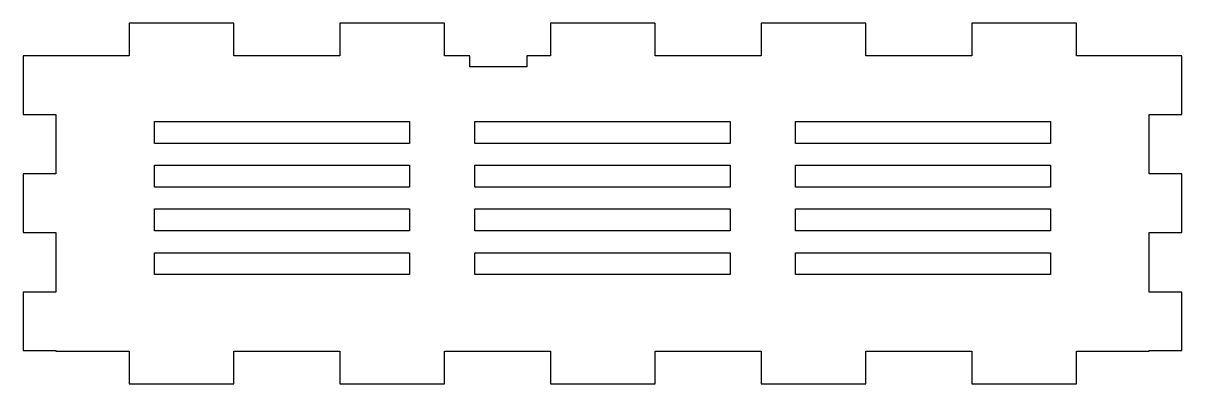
# Model space of a CAD drawing. Header units: metres. Extents: x 0 to 106, y -33 to 0.
import ezdxf

# ---------------------------------------------------------------- set-up
doc = ezdxf.new("R2010")
doc.units = ezdxf.units.M

msp = doc.modelspace()

# ---------------------------------------------------------------- linework, layer by layer
for p, q in [((19.2727, 0), (9.6854, 0)), ((9.6854, 0), (9.6854, -3)), ((19.2727, -3), (19.2727, 0)), ((38.5455, 0), (28.9581, 0)), ((28.9581, 0), (28.9581, -3)), ((38.5455, -3), (38.5455, 0)), ((57.8182, 0), (48.2308, 0)), ((48.2308, 0), (48.2308, -3)), ((57.8182, -3), (57.8182, 0)), ((77.0909, 0), (67.5035, 0)), ((67.5035, 0), (67.5035, -3)), ((77.0909, -3), (77.0909, 0)), ((96.3636, 0), (86.7763, 0)), ((86.7763, 0), (86.7763, -3)), ((96.3636, -3), (96.3636, 0)), ((9.6854, -3), (0, -3)), ((0, -3), (0, -8.351)), ((28.9581, -3), (19.2727, -3)), ((40.8636, -3), (38.5455, -3)), ((40.8636, -4), (40.8636, -3)), ((48.2308, -3), (46.0636, -3)), ((46.0636, -3), (46.0636, -4)), ((67.5035, -3), (57.8182, -3)), ((86.7763, -3), (77.0909, -3)), ((106, -3), (96.3636, -3)), ((106, -8.351), (106, -3)), ((46.0636, -4), (40.8636, -4)), ((0, -8.351), (3, -8.351)), ((3, -8.351), (3, -13.8)), ((103, -13.8), (103, -8.351)), ((103, -8.351), (106, -8.351)), ((12, -11), (12, -9)), ((12, -9), (35.3333, -9)), ((35.3333, -9), (35.3333, -11)), ((41.3333, -11), (41.3333, -9)), ((41.3333, -9), (64.6667, -9)), ((64.6667, -9), (64.6667, -11)), ((70.6667, -11), (70.6667, -9)), ((70.6667, -9), (94, -9)), ((94, -9), (94, -11)), ((35.3333, -11), (12, -11)), ((64.6667, -11), (41.3333, -11)), ((94, -11), (70.6667, -11)), ((12, -15), (12, -13)), ((12, -13), (35.3333, -13)), ((35.3333, -13), (35.3333, -15)), ((41.3333, -15), (41.3333, -13)), ((41.3333, -13), (64.6667, -13)), ((64.6667, -13), (64.6667, -15)), ((70.6667, -15), (70.6667, -13)), ((70.6667, -13), (94, -13)), ((94, -13), (94, -15)), ((3, -13.8), (0, -13.8)), ((0, -13.8), (0, -19.151)), ((106, -13.8), (103, -13.8)), ((106, -19.151), (106, -13.8)), ((35.3333, -15), (12, -15)), ((64.6667, -15), (41.3333, -15)), ((94, -15), (70.6667, -15)), ((12, -19), (12, -17)), ((12, -17), (35.3333, -17)), ((35.3333, -17), (35.3333, -19)), ((41.3333, -19), (41.3333, -17)), ((41.3333, -17), (64.6667, -17)), ((64.6667, -17), (64.6667, -19)), ((70.6667, -19), (70.6667, -17)), ((70.6667, -17), (94, -17)), ((94, -17), (94, -19)), ((35.3333, -19), (12, -19)), ((64.6667, -19), (41.3333, -19)), ((94, -19), (70.6667, -19)), ((0, -19.151), (3, -19.151)), ((3, -19.151), (3, -24.6)), ((103, -24.6), (103, -19.151)), ((103, -19.151), (106, -19.151)), ((12, -23), (12, -21)), ((12, -21), (35.3333, -21)), ((35.3333, -21), (35.3333, -23)), ((41.3333, -23), (41.3333, -21)), ((41.3333, -21), (64.6667, -21)), ((64.6667, -21), (64.6667, -23)), ((70.6667, -23), (70.6667, -21)), ((70.6667, -21), (94, -21)), ((94, -21), (94, -23)), ((35.3333, -23), (12, -23)), ((64.6667, -23), (41.3333, -23)), ((94, -23), (70.6667, -23)), ((3, -24.6), (0, -24.6)), ((0, -24.6), (0, -29.951)), ((106, -24.6), (103, -24.6)), ((106, -29.951), (106, -24.6)), ((0, -29.951), (3, -29.951)), ((3, -29.951), (3, -30)), ((3, -30), (9.6854, -30)), ((9.6854, -30), (9.6854, -33)), ((19.2727, -30), (28.9581, -30)), ((19.2727, -33), (19.2727, -30)), ((28.9581, -30), (28.9581, -33)), ((38.5455, -33), (38.5455, -30)), ((38.5455, -30), (48.2308, -30)), ((48.2308, -30), (48.2308, -33)), ((57.8182, -33), (57.8182, -30)), ((57.8182, -30), (67.5035, -30)), ((67.5035, -30), (67.5035, -33)), ((77.0909, -33), (77.0909, -30)), ((77.0909, -30), (86.7763, -30)), ((86.7763, -30), (86.7763, -33)), ((96.3636, -33), (96.3636, -30)), ((96.3636, -30), (103, -30)), ((103, -30), (103, -29.951)), ((103, -29.951), (106, -29.951)), ((9.6854, -33), (19.2727, -33)), ((28.9581, -33), (38.5455, -33)), ((48.2308, -33), (57.8182, -33)), ((67.5035, -33), (77.0909, -33)), ((86.7763, -33), (96.3636, -33))]:
    msp.add_line(p, q)

doc.saveas('drawing.dxf')
